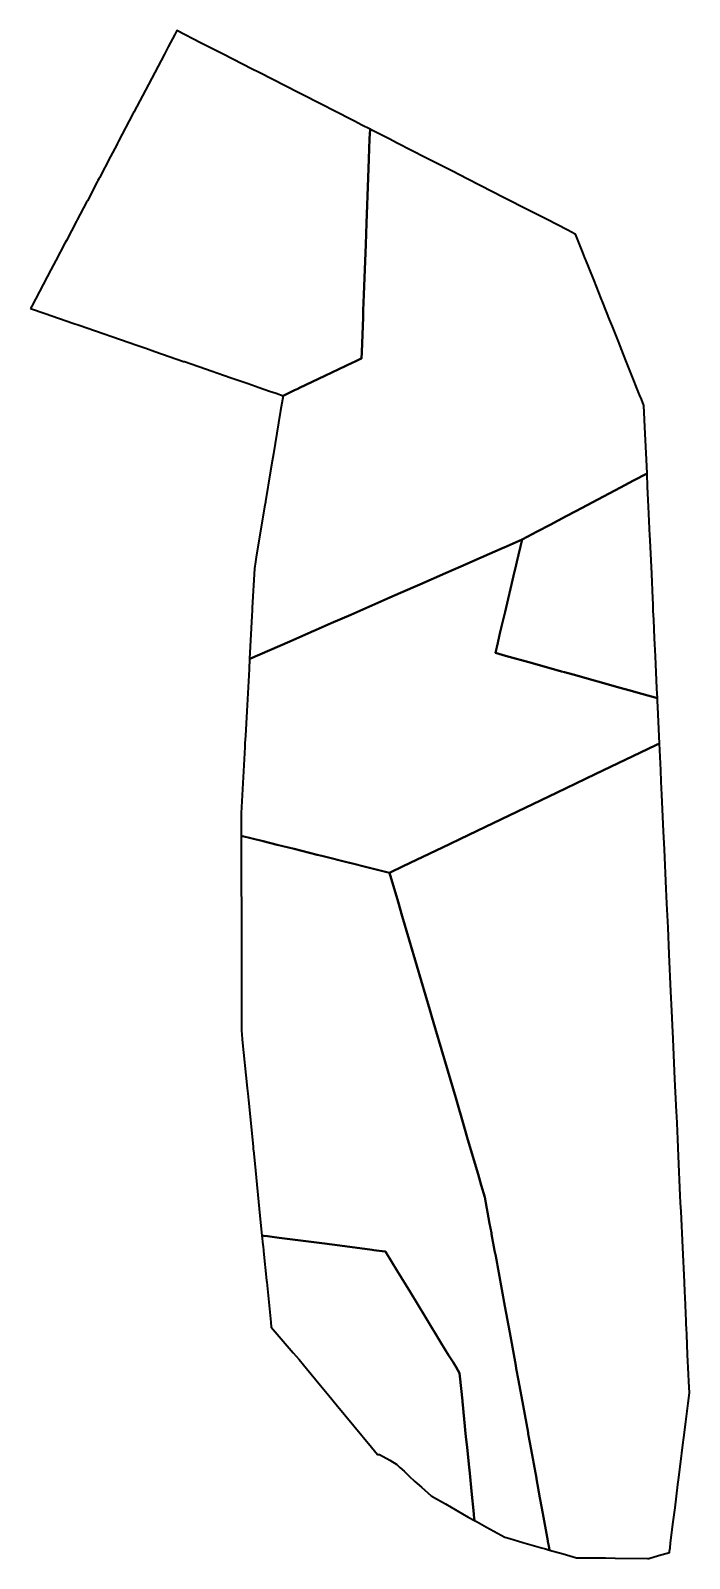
# Model space of a CAD drawing. Header units: metres. Extents: x 808049 to 808109, y 9157199 to 9157338.
import ezdxf

# ---------------------------------------------------------------- set-up
doc = ezdxf.new("R2010")
doc.units = ezdxf.units.M
doc.header["$MEASUREMENT"] = 0
doc.layers.add('2764-21251', color=1, linetype='Continuous')

msp = doc.modelspace()

# ---------------------------------------------------------------- linework, layer by layer
at = {"layer": '2764-21251', "color": 5, "lineweight": 40, "true_color": 0x0000ff}
msp.add_lwpolyline([(808048.52, 9157312.96), (808049.85, 9157312.5), (808052.37, 9157311.63), (808052.95, 9157311.43), (808058.23, 9157309.6), (808059.03, 9157309.33), (808059.86, 9157309.04), (808062.48, 9157308.13), (808062.54, 9157308.11), (808062.56, 9157308.11), (808065.09, 9157307.23), (808065.6, 9157307.06), (808066.81, 9157306.64), (808068.36, 9157306.1), (808069.38, 9157305.75), (808070.32, 9157305.42), (808070.92, 9157305.22), (808071.55, 9157305), (808072.59, 9157305.5), (808072.9, 9157305.64), (808073.04, 9157305.71), (808075.35, 9157306.81), (808077.91, 9157308.02), (808078.07, 9157308.1), (808078.62, 9157308.36), (808078.71, 9157308.4), (808078.73, 9157308.97), (808078.85, 9157312.17), (808078.87, 9157312.78), (808078.92, 9157314.24), (808079.09, 9157318.8), (808079.17, 9157320.75), (808079.32, 9157324.87), (808079.39, 9157326.62), (808079.45, 9157328.43), (808079.49, 9157329.31), (808078.74, 9157329.69), (808078.06, 9157330.04), (808076.1, 9157331.04), (808075.28, 9157331.46), (808072.93, 9157332.66), (808070.63, 9157333.84), (808069.38, 9157334.47), (808068.74, 9157334.8), (808066.09, 9157336.15), (808064.09, 9157337.17), (808061.86, 9157338.31), (808061.67, 9157337.94), (808061.08, 9157336.83), (808060.79, 9157336.27), (808060.76, 9157336.21), (808060.73, 9157336.16), (808059.27, 9157333.38), (808057.95, 9157330.87), (808057.89, 9157330.77), (808057.86, 9157330.71), (808056.55, 9157328.21), (808056.45, 9157328.03), (808056.38, 9157327.88), (808055.82, 9157326.83), (808054.8, 9157324.89), (808054.74, 9157324.77), (808054.67, 9157324.64), (808054.6, 9157324.51), (808053.7, 9157322.79), (808053.62, 9157322.66), (808052.77, 9157321.04), (808052.72, 9157320.93), (808051.79, 9157319.17), (808051.66, 9157318.92), (808050.83, 9157317.34), (808050.61, 9157316.93), (808050.37, 9157316.47), (808048.63, 9157313.17)], close=True, dxfattribs=at)
at = {"layer": '2764-21251', "color": 6, "lineweight": 40, "true_color": 0xff00ff}
for points in [[(808068.5, 9157280.98), (808068.5, 9157280.98), (808068.5, 9157280.98), (808068.51, 9157280.98), (808072.16, 9157282.58), (808074.08, 9157283.43), (808074.21, 9157283.48), (808074.29, 9157283.52), (808075.95, 9157284.24), (808077.73, 9157285.02), (808081.29, 9157286.59), (808082.26, 9157287.01), (808084.03, 9157287.79), (808086.36, 9157288.81), (808087.76, 9157289.42), (808089.62, 9157290.24), (808091.64, 9157291.12), (808091.72, 9157291.16), (808093.36, 9157291.88), (808094.73, 9157292.6), (808095.91, 9157293.23), (808097.37, 9157294), (808098.26, 9157294.47), (808101.29, 9157296.08), (808102.34, 9157296.63), (808103.51, 9157297.25), (808104.76, 9157297.91), (808104.7, 9157299.19), (808104.59, 9157301.53), (808104.47, 9157304.12), (808104.25, 9157304.67), (808104.08, 9157305.09), (808103.26, 9157307.14), (808102.89, 9157308.06), (808102.62, 9157308.75), (808102.14, 9157309.94), (808101.6, 9157311.31), (808101.34, 9157311.94), (808100.72, 9157313.5), (808100.57, 9157313.87), (808099.92, 9157315.5), (808099.86, 9157315.66), (808099.14, 9157317.46), (808099.09, 9157317.59), (808098.89, 9157318.07), (808098.23, 9157319.74), (808098.21, 9157319.74), (808097.54, 9157320.09), (808095.57, 9157321.1), (808094.01, 9157321.89), (808091.66, 9157323.09), (808089.58, 9157324.16), (808088.34, 9157324.79), (808087.01, 9157325.47), (808086.27, 9157325.84), (808084.58, 9157326.71), (808081.96, 9157328.04), (808081.24, 9157328.42), (808079.66, 9157329.22), (808079.49, 9157329.31), (808079.45, 9157328.43), (808079.39, 9157326.62), (808079.32, 9157324.87), (808079.17, 9157320.75), (808079.09, 9157318.8), (808078.92, 9157314.24), (808078.87, 9157312.78), (808078.85, 9157312.17), (808078.73, 9157308.97), (808078.71, 9157308.4), (808078.62, 9157308.36), (808078.07, 9157308.1), (808077.91, 9157308.02), (808075.35, 9157306.81), (808073.04, 9157305.71), (808072.9, 9157305.64), (808072.59, 9157305.5), (808071.55, 9157305), (808071.32, 9157303.65), (808071.14, 9157302.52), (808070.67, 9157299.69), (808070.56, 9157299.04), (808070.41, 9157298.15), (808069.95, 9157295.34), (808069.94, 9157295.28), (808069.87, 9157294.86), (808069.11, 9157290.27), (808069.04, 9157289.83), (808068.94, 9157289.22), (808068.75, 9157285.66), (808068.74, 9157285.52), (808068.73, 9157285.41), (808068.71, 9157284.91)], [(808067.74, 9157266.92), (808067.74, 9157266.53), (808067.74, 9157264.86), (808069.74, 9157264.36), (808071.01, 9157264.04), (808072.57, 9157263.65), (808074.66, 9157263.12), (808075.09, 9157263.02), (808077.62, 9157262.38), (808077.65, 9157262.37), (808079.31, 9157261.96), (808081.01, 9157261.53), (808081.27, 9157261.47), (808082.52, 9157262.07), (808085.52, 9157263.51), (808086.74, 9157264.09), (808087.75, 9157264.58), (808090.72, 9157266), (808093.65, 9157267.41), (808096.49, 9157268.77), (808100.01, 9157270.46), (808100.73, 9157270.8), (808104.85, 9157272.78), (808105.55, 9157273.11), (808105.89, 9157273.28), (808105.83, 9157274.57), (808105.77, 9157275.94), (808105.71, 9157277.18), (808105.7, 9157277.41), (808104.28, 9157277.8), (808103.1, 9157278.13), (808102.31, 9157278.36), (808098.02, 9157279.56), (808097.22, 9157279.78), (808096.95, 9157279.85), (808094.32, 9157280.59), (808091.86, 9157281.28), (808090.92, 9157281.54), (808091.14, 9157282.46), (808091.17, 9157282.6), (808091.34, 9157283.3), (808091.49, 9157283.95), (808091.8, 9157285.27), (808092.58, 9157288.57), (808092.82, 9157289.56), (808092.88, 9157289.85), (808093.36, 9157291.88), (808091.72, 9157291.16), (808091.64, 9157291.12), (808089.62, 9157290.24), (808087.76, 9157289.42), (808086.36, 9157288.81), (808084.03, 9157287.79), (808082.26, 9157287.01), (808081.29, 9157286.59), (808077.73, 9157285.02), (808075.95, 9157284.24), (808074.29, 9157283.52), (808074.21, 9157283.48), (808074.08, 9157283.43), (808072.16, 9157282.58), (808068.51, 9157280.98), (808068.5, 9157280.98), (808068.5, 9157280.98), (808068.45, 9157280.05), (808068.24, 9157276.21), (808068.12, 9157273.98), (808068.1, 9157273.62), (808068.08, 9157273.31), (808068.06, 9157272.92)]]:
    msp.add_lwpolyline(points, close=True, dxfattribs=at)
at = {"layer": '2764-21251', "color": 3, "lineweight": 40, "true_color": 0x00ff00}
msp.add_lwpolyline([(808091.14, 9157282.46), (808090.92, 9157281.54), (808091.86, 9157281.28), (808094.32, 9157280.59), (808096.95, 9157279.85), (808097.22, 9157279.78), (808098.02, 9157279.56), (808102.31, 9157278.36), (808103.1, 9157278.13), (808104.28, 9157277.8), (808105.7, 9157277.41), (808105.66, 9157278.3), (808105.53, 9157281.23), (808105.47, 9157282.33), (808105.45, 9157282.85), (808105.37, 9157284.57), (808105.33, 9157285.37), (808105.31, 9157285.97), (808105.28, 9157286.49), (808105.18, 9157288.74), (808105.04, 9157291.83), (808105.03, 9157291.87), (808105.02, 9157292.2), (808104.9, 9157294.89), (808104.81, 9157296.69), (808104.76, 9157297.91), (808103.51, 9157297.25), (808102.34, 9157296.63), (808101.29, 9157296.08), (808098.26, 9157294.47), (808097.37, 9157294), (808095.91, 9157293.23), (808094.73, 9157292.6), (808093.36, 9157291.88), (808092.88, 9157289.85), (808092.82, 9157289.56), (808092.58, 9157288.57), (808091.8, 9157285.27), (808091.49, 9157283.95), (808091.34, 9157283.3), (808091.17, 9157282.6)], close=True, dxfattribs=at)
at = {"layer": '2764-21251', "color": 40, "lineweight": 40, "true_color": 0xffbb00}
for points in [[(808081.27, 9157261.47), (808082.04, 9157258.83), (808082.42, 9157257.53), (808083.06, 9157255.36), (808083.76, 9157252.98), (808084.94, 9157248.97), (808085.13, 9157248.32), (808085.43, 9157247.29), (808086.57, 9157243.42), (808087.3, 9157240.93), (808088.07, 9157238.31), (808088.42, 9157237.12), (808089.35, 9157233.97), (808089.64, 9157232.99), (808089.96, 9157231.89), (808090.4, 9157229.47), (808090.56, 9157228.62), (808090.58, 9157228.5), (808090.85, 9157227.02), (808090.95, 9157226.51), (808091.78, 9157221.95), (808092.23, 9157219.54), (808092.78, 9157216.51), (808092.83, 9157216.24), (808093.03, 9157215.15), (808093.45, 9157212.88), (808093.9, 9157210.42), (808093.92, 9157210.3), (808094.1, 9157209.34), (808094.66, 9157206.25), (808094.67, 9157206.19), (808094.99, 9157204.45), (808095.16, 9157203.52), (808095.53, 9157201.54), (808095.71, 9157200.54), (808095.72, 9157200.49), (808095.72, 9157200.46), (808095.77, 9157200.19), (808095.8, 9157200.03), (808095.83, 9157199.89), (808095.87, 9157199.69), (808097.1, 9157199.34), (808098.32, 9157198.99), (808100.96, 9157198.97), (808101.86, 9157198.96), (808104.79, 9157198.93), (808104.93, 9157198.92), (808105.81, 9157199.18), (808106.8, 9157199.46), (808106.82, 9157199.59), (808106.86, 9157199.9), (808106.91, 9157200.35), (808107.15, 9157202.27), (808107.31, 9157203.54), (808107.57, 9157205.66), (808107.62, 9157206.08), (808107.81, 9157207.52), (808108.03, 9157209.28), (808108.11, 9157209.96), (808108.29, 9157211.38), (808108.51, 9157213.1), (808108.62, 9157214.02), (808108.58, 9157215.07), (808108.54, 9157215.74), (808108.46, 9157217.49), (808108.38, 9157219.35), (808108.35, 9157219.91), (808108.33, 9157220.31), (808108.32, 9157220.56), (808108.22, 9157222.77), (808108.2, 9157223.25), (808108.16, 9157224.13), (808108.01, 9157227.29), (808107.86, 9157230.56), (808107.82, 9157231.38), (808107.79, 9157232.04), (808107.63, 9157235.62), (808107.56, 9157237.16), (808107.49, 9157238.63), (808107.46, 9157239.24), (808107.44, 9157239.68), (808107.36, 9157241.45), (808107.3, 9157242.66), (808107.13, 9157246.34), (808107.08, 9157247.58), (808107.02, 9157248.89), (808106.94, 9157250.64), (808106.78, 9157254.04), (808106.67, 9157256.47), (808106.56, 9157258.68), (808106.5, 9157260.01), (808106.34, 9157263.6), (808106.26, 9157265.28), (808106.11, 9157268.59), (808106.05, 9157269.81), (808106, 9157270.83), (808105.92, 9157272.66), (808105.89, 9157273.28), (808105.55, 9157273.11), (808104.85, 9157272.78), (808100.73, 9157270.8), (808100.01, 9157270.46), (808096.49, 9157268.77), (808093.65, 9157267.41), (808090.72, 9157266), (808087.75, 9157264.58), (808086.74, 9157264.09), (808085.52, 9157263.51), (808082.52, 9157262.07)], [(808067.74, 9157264.86), (808067.74, 9157260.62), (808067.75, 9157257.98), (808067.75, 9157255.23), (808067.75, 9157252.38), (808067.75, 9157251.34), (808067.75, 9157247.37), (808067.75, 9157247.05), (808067.78, 9157246.76), (808067.83, 9157246.28), (808068.28, 9157241.83), (808068.33, 9157241.33), (808068.39, 9157240.73), (808068.82, 9157236.49), (808068.84, 9157236.25), (808068.85, 9157236.15), (808068.97, 9157234.94), (808069.45, 9157230.19), (808069.63, 9157228.38), (808069.77, 9157228.36), (808069.83, 9157228.35), (808070.14, 9157228.31), (808071.19, 9157228.18), (808075.34, 9157227.64), (808076.03, 9157227.55), (808079.01, 9157227.16), (808079.67, 9157227.08), (808079.82, 9157227.06), (808080.85, 9157226.92), (808080.89, 9157226.92), (808080.92, 9157226.87), (808081.97, 9157225.15), (808083.14, 9157223.24), (808084.54, 9157220.94), (808085.99, 9157218.57), (808086.66, 9157217.48), (808087.06, 9157216.83), (808087.33, 9157216.38), (808087.66, 9157215.84), (808087.69, 9157215.54), (808087.92, 9157213.3), (808087.92, 9157213.23), (808088.24, 9157210.03), (808088.34, 9157209.06), (808088.5, 9157207.53), (808088.58, 9157206.69), (808088.74, 9157205.07), (808088.95, 9157202.98), (808088.96, 9157202.87), (808089.01, 9157202.39), (808089.27, 9157202.25), (808090.11, 9157201.79), (808091.77, 9157200.87), (808092.24, 9157200.74), (808093.44, 9157200.39), (808095.14, 9157199.89), (808095.49, 9157199.79), (808095.87, 9157199.69), (808095.83, 9157199.89), (808095.8, 9157200.03), (808095.77, 9157200.19), (808095.72, 9157200.46), (808095.72, 9157200.49), (808095.71, 9157200.54), (808095.53, 9157201.54), (808095.16, 9157203.52), (808094.99, 9157204.45), (808094.67, 9157206.19), (808094.66, 9157206.25), (808094.1, 9157209.34), (808093.92, 9157210.3), (808093.9, 9157210.42), (808093.45, 9157212.88), (808093.03, 9157215.15), (808092.83, 9157216.24), (808092.78, 9157216.51), (808092.23, 9157219.54), (808091.78, 9157221.95), (808090.95, 9157226.51), (808090.85, 9157227.02), (808090.58, 9157228.5), (808090.56, 9157228.62), (808090.4, 9157229.47), (808089.96, 9157231.89), (808089.64, 9157232.99), (808089.35, 9157233.97), (808088.42, 9157237.12), (808088.07, 9157238.31), (808087.3, 9157240.93), (808086.57, 9157243.42), (808085.43, 9157247.29), (808085.13, 9157248.32), (808084.94, 9157248.97), (808083.76, 9157252.98), (808083.06, 9157255.36), (808082.42, 9157257.53), (808082.04, 9157258.83), (808081.27, 9157261.47), (808081.01, 9157261.53), (808079.31, 9157261.96), (808077.65, 9157262.37), (808077.62, 9157262.38), (808075.09, 9157263.02), (808074.66, 9157263.12), (808072.57, 9157263.65), (808071.01, 9157264.04), (808069.74, 9157264.36)]]:
    msp.add_lwpolyline(points, close=True, dxfattribs=at)
at = {"layer": '2764-21251', "color": 4, "lineweight": 40, "true_color": 0x00ffff}
msp.add_lwpolyline([(808069.63, 9157228.38), (808069.72, 9157227.52), (808069.72, 9157227.47), (808069.73, 9157227.44), (808069.78, 9157226.96), (808070.05, 9157224.29), (808070.06, 9157224.12), (808070.4, 9157220.79), (808070.43, 9157220.49), (808070.47, 9157220.02), (808072.47, 9157217.69), (808073.01, 9157217.06), (808073.42, 9157216.58), (808073.7, 9157216.25), (808074.97, 9157214.71), (808075.74, 9157213.78), (808076.4, 9157212.98), (808079.62, 9157209.08), (808080.18, 9157208.41), (808080.35, 9157208.42), (808081.28, 9157207.88), (808081.93, 9157207.49), (808082.21, 9157207.23), (808082.59, 9157206.87), (808083.07, 9157206.42), (808083.58, 9157205.95), (808084.17, 9157205.42), (808085.07, 9157204.62), (808085.55, 9157204.35), (808086.36, 9157203.89), (808088.44, 9157202.7), (808089.01, 9157202.39), (808088.96, 9157202.87), (808088.95, 9157202.98), (808088.74, 9157205.07), (808088.58, 9157206.69), (808088.5, 9157207.53), (808088.34, 9157209.06), (808088.24, 9157210.03), (808087.92, 9157213.23), (808087.92, 9157213.3), (808087.69, 9157215.54), (808087.66, 9157215.84), (808087.33, 9157216.38), (808087.06, 9157216.83), (808086.66, 9157217.48), (808085.99, 9157218.57), (808084.54, 9157220.94), (808083.14, 9157223.24), (808081.97, 9157225.15), (808080.92, 9157226.87), (808080.89, 9157226.92), (808080.85, 9157226.92), (808079.82, 9157227.06), (808079.67, 9157227.08), (808079.01, 9157227.16), (808076.03, 9157227.55), (808075.34, 9157227.64), (808071.19, 9157228.18), (808070.14, 9157228.31), (808069.83, 9157228.35), (808069.77, 9157228.36)], close=True, dxfattribs=at)

doc.saveas('drawing.dxf')
